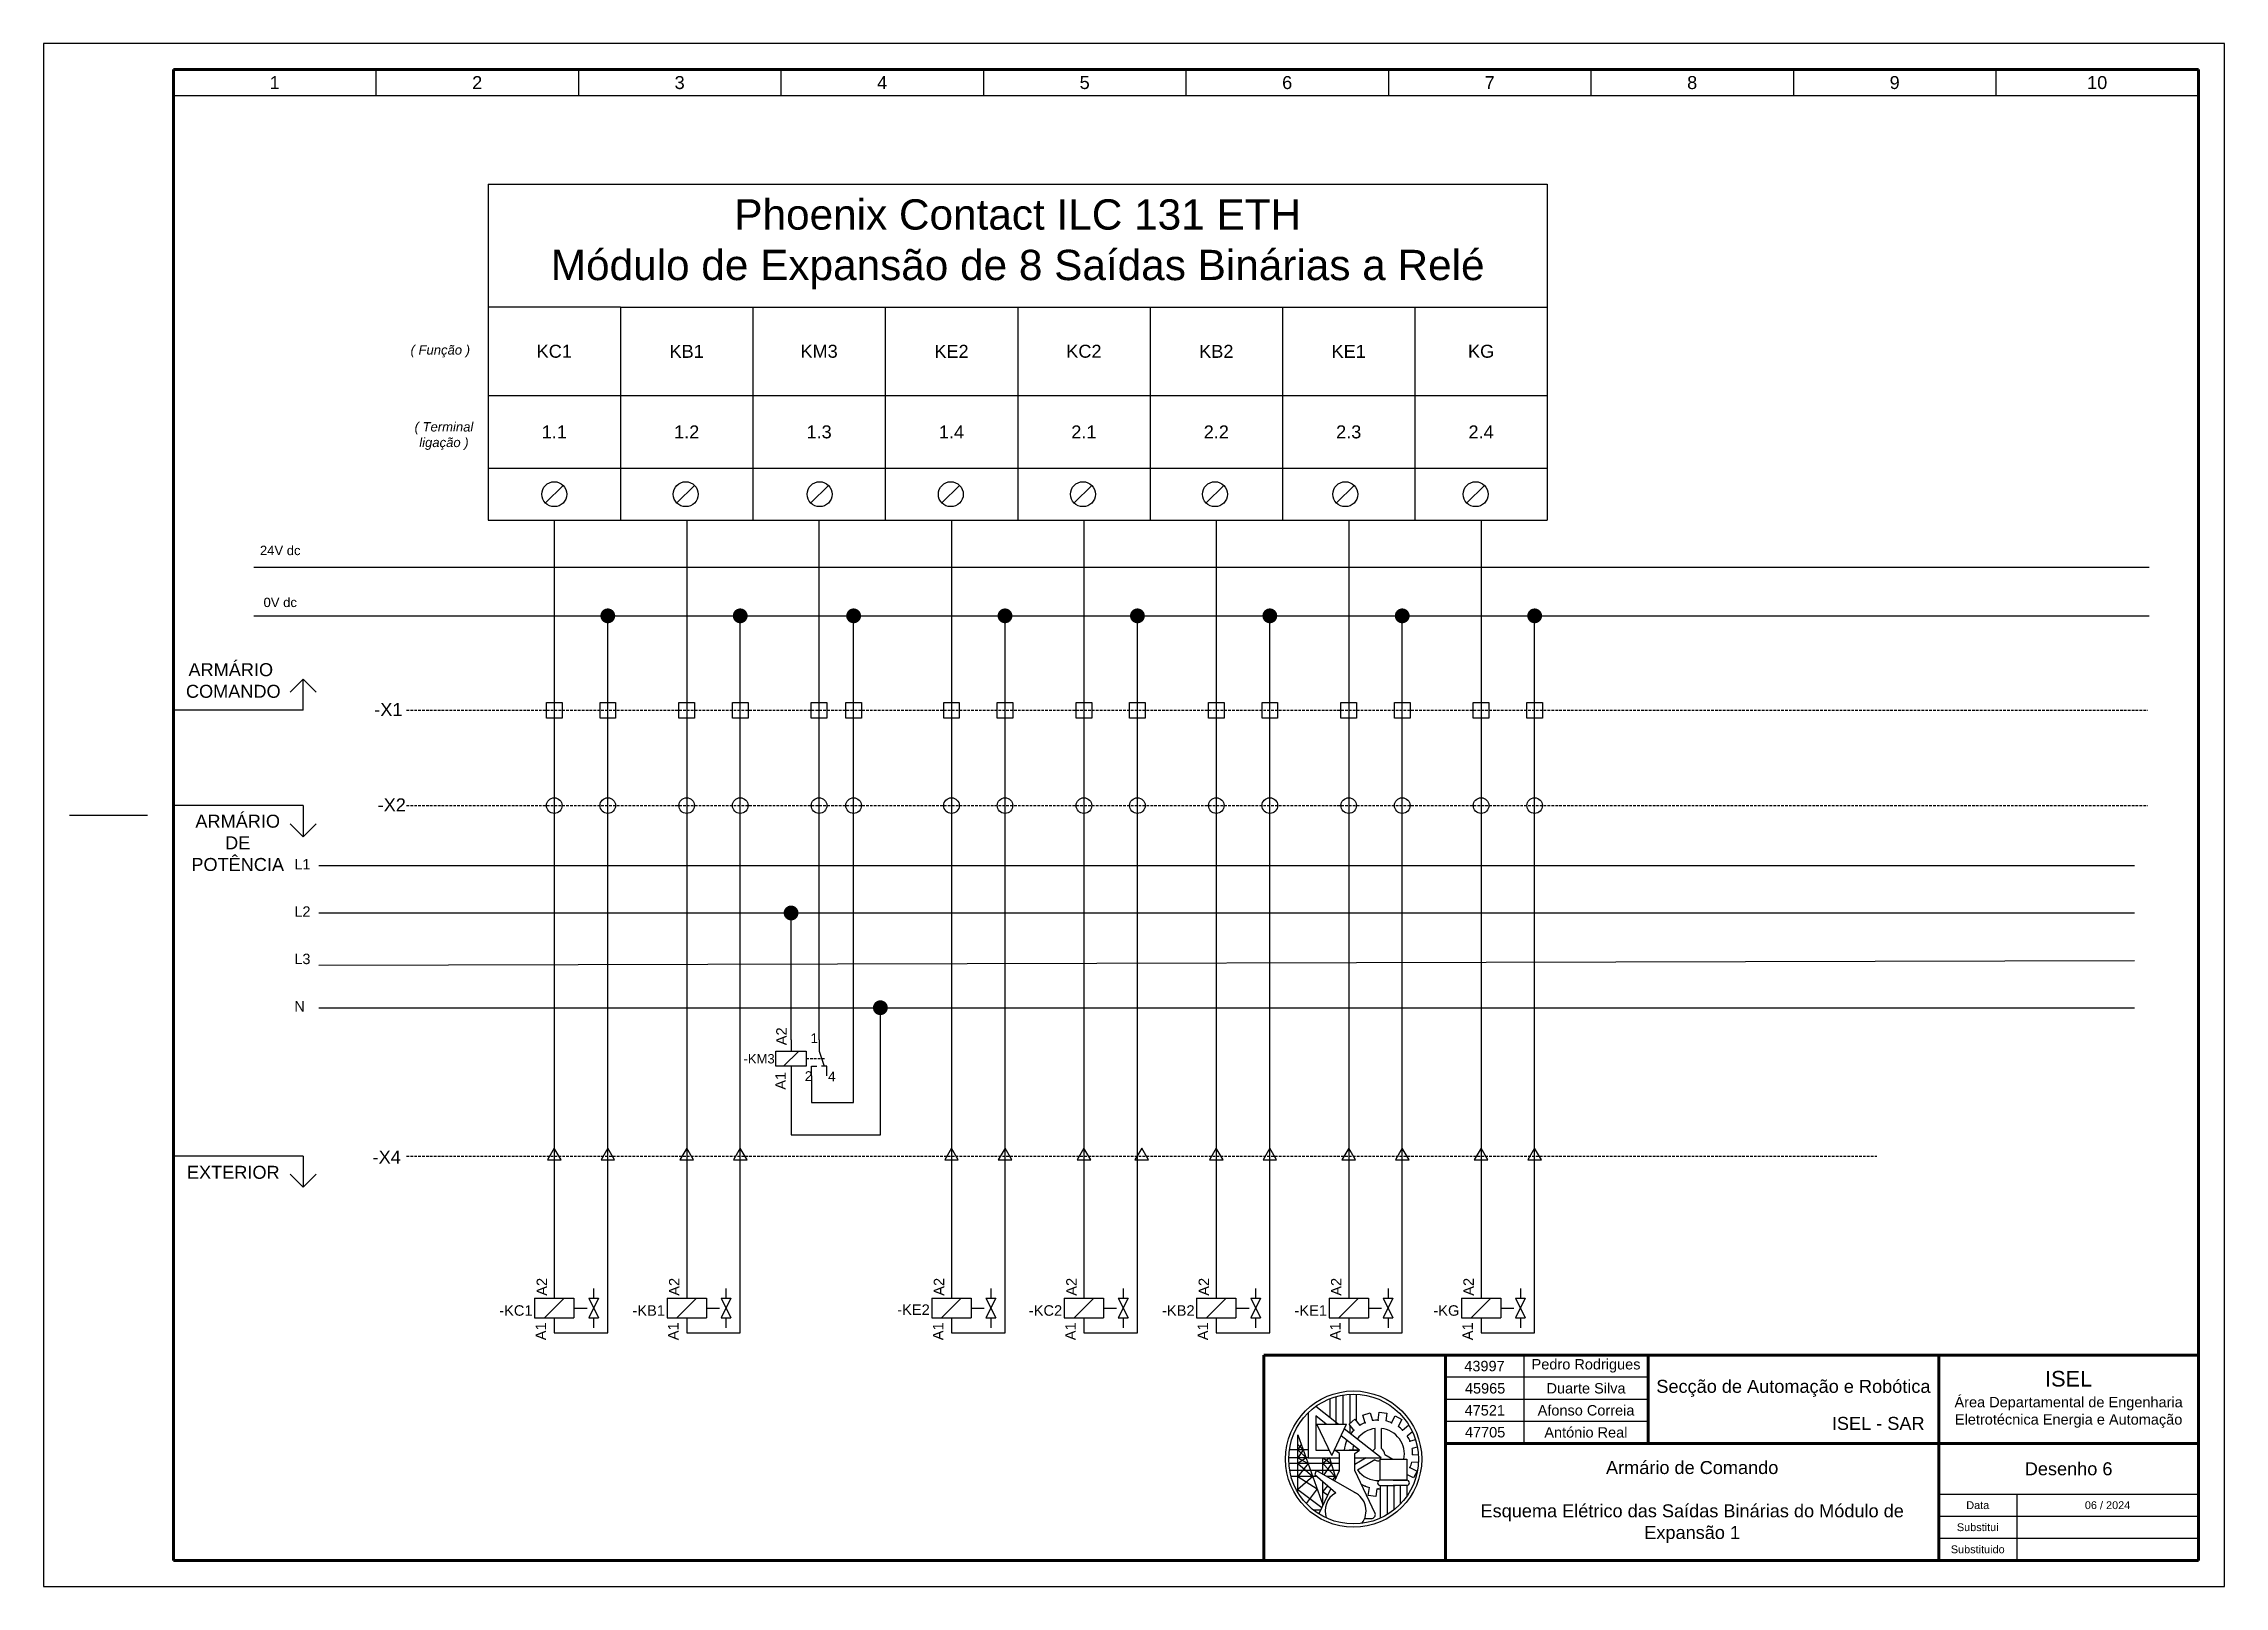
# Paper-space layout 'Desenho 6' of a CAD drawing. Header units: millimetres. Extents: x 0 to 420, y 0 to 297.
# The model-space entities are those that its viewports show. They can reach past a viewport. Long polylines and large blocks are cut down to what shows.
import ezdxf
from ezdxf.enums import TextEntityAlignment as Align

# ---------------------------------------------------------------- set-up
doc = ezdxf.new("R2010")
doc.units = ezdxf.units.MM
for name, pattern in [('DASHED', [0.75, 0.5, -0.25]), ('GESTRICHELT', [3, 2, -1]), ('JIS_02_2.0', [3, 2, -1])]:
    doc.linetypes.add(name, pattern=pattern)
for name, color, linetype in [('1', 5, 'Continuous'), ('Bornes', 7, 'DASHED'), ('LEGENDA', 7, 'Continuous')]:
    doc.layers.add(name, color=color, linetype=linetype)
doc.styles.get("Standard").update_dxf_attribs({"font": 'arial.ttf'})

# ---------------------------------------------------------------- blocks, each defined once
blk = doc.blocks.new('E_Y001')
at = {"layer": '1', "color": 7}
for p, q in [((0, 0), (0, -2.25)), ((-3, -2.25), (-3, -5.25)), ((-3, -2.25), (3, -2.25)), ((1.5, -2.25), (-1.5, -5.25)), ((3, -2.25), (3, -5.25)), ((5.25, -2.25), (6.75, -5.25)), ((6.75, -2.25), (5.25, -5.25)), ((5.25, -2.25), (6.75, -2.25)), ((6, -0.75), (6, -2.25)), ((-3, -5.25), (3, -5.25)), ((0, -5.25), (0, -7.5)), ((5.25, -5.25), (6.75, -5.25)), ((6, -5.25), (6, -6.75))]:
    blk.add_line(p, q, dxfattribs=at)
at = {"layer": '1', "color": 7, "linetype": 'GESTRICHELT'}
blk.add_line((3, -3.75), (6, -3.75), dxfattribs=at)

msp = doc.modelspace()

# ---------------------------------------------------------------- hatches: boundary and pattern name
at = {"transparency": 33554687}
h = msp.add_hatch(color=256, dxfattribs=at)
edge = h.paths.add_edge_path()
edge.add_arc((2568.66, 186.84), 1.43, 0, 360)
h = msp.add_hatch(color=256, dxfattribs=at)
edge = h.paths.add_edge_path()
edge.add_arc((2594.16, 186.84), 1.43, 0, 360)
h = msp.add_hatch(color=256, dxfattribs=at)
edge = h.paths.add_edge_path()
edge.add_arc((2616, 186.84), 1.43, 0, 360)
h = msp.add_hatch(color=256, dxfattribs=at)
edge = h.paths.add_edge_path()
edge.add_arc((2645.16, 186.84), 1.43, 0, 360)
h = msp.add_hatch(color=256, dxfattribs=at)
edge = h.paths.add_edge_path()
edge.add_arc((2670.66, 186.84), 1.43, 0, 360)
h = msp.add_hatch(color=256, dxfattribs=at)
edge = h.paths.add_edge_path()
edge.add_arc((2696.16, 186.84), 1.43, 0, 360)
h = msp.add_hatch(color=256, dxfattribs=at)
edge = h.paths.add_edge_path()
edge.add_arc((2721.66, 186.84), 1.43, 0, 360)
h = msp.add_hatch(color=256, dxfattribs=at)
edge = h.paths.add_edge_path()
edge.add_arc((2747.16, 186.84), 1.43, 0, 360)
h = msp.add_hatch(color=256, dxfattribs=at)
edge = h.paths.add_edge_path()
edge.add_arc((2603.96, 129.64), 1.43, 0, 360)
h = msp.add_hatch(color=256, dxfattribs=at)
edge = h.paths.add_edge_path()
edge.add_arc((2621.15, 111.4), 1.43, 0, 360)

# ---------------------------------------------------------------- linework, layer by layer
for p, q in [((2485, 292), (2485, 287)), ((2485, 292), (2485, 287)), ((2524, 292), (2524, 287)), ((2563, 292), (2563, 287)), ((2602, 292), (2602, 287)), ((2641, 292), (2641, 287)), ((2680, 292), (2680, 287)), ((2719, 292), (2719, 287)), ((2758, 292), (2758, 287)), ((2797, 292), (2797, 287)), ((2836, 292), (2836, 287)), ((2485, 287), (2875, 287)), ((2545.6, 269.96), (2749.6, 269.96)), ((2545.6, 269.96), (2545.6, 205.26)), ((2749.6, 269.96), (2749.6, 229.26)), ((2571.1, 246.26), (2571.1, 229.26)), ((2596.6, 246.26), (2596.6, 229.26)), ((2622.1, 246.26), (2622.1, 229.26)), ((2647.6, 246.26), (2647.6, 229.26)), ((2673.1, 246.26), (2673.1, 229.26)), ((2698.6, 246.26), (2698.6, 229.26)), ((2724.1, 246.26), (2724.1, 229.26)), ((2545.6, 229.26), (2749.6, 229.26)), ((2571.1, 229.26), (2571.1, 215.26)), ((2596.6, 229.26), (2596.6, 215.26)), ((2622.1, 229.26), (2622.1, 215.26)), ((2647.6, 229.26), (2647.6, 215.26)), ((2673.1, 229.26), (2673.1, 215.26)), ((2698.6, 229.26), (2698.6, 215.26)), ((2724.1, 229.26), (2724.1, 215.26)), ((2749.6, 229.26), (2749.6, 215.26)), ((2545.6, 215.26), (2749.6, 215.26)), ((2556.65, 208.57), (2560.05, 211.96)), ((2581.98, 208.57), (2585.37, 211.96)), ((2607.75, 208.57), (2611.14, 211.96)), ((2633.02, 208.57), (2636.41, 211.96)), ((2658.46, 208.57), (2661.85, 211.96)), ((2683.9, 208.57), (2687.29, 211.96)), ((2709, 208.57), (2712.39, 211.96)), ((2734.1, 208.57), (2737.49, 211.96)), ((2500.51, 196.19), (2865.51, 196.19)), ((2500.51, 186.84), (2865.51, 186.84)), ((2510, 174.67), (2507.5, 172.17)), ((2510, 168.67), (2510, 174.67)), ((2510, 174.67), (2512.5, 172.17)), ((2510, 168.67), (2485, 168.67)), ((2465, 148.5), (2480, 148.5)), ((2510, 150.32), (2485, 150.32)), ((2510, 150.32), (2510, 144.32)), ((2510, 144.32), (2507.5, 146.82)), ((2510, 144.32), (2512.5, 146.82)), ((2513, 138.76), (2862.71, 138.76)), ((2513, 129.64), (2862.71, 129.64)), ((2513, 119.6), (2862.71, 120.48)), ((2513, 111.4), (2862.71, 111.4)), ((2510, 82.84), (2485, 82.84)), ((2510, 82.84), (2510, 76.84)), ((2510, 76.84), (2507.5, 79.34)), ((2510, 76.84), (2512.5, 79.34))]:
    msp.add_line(p, q, dxfattribs=at)
at = {"lineweight": -3, "transparency": 33554687}
for p, q in [((2571.1, 246.26), (2545.6, 246.26)), ((2571.1, 246.26), (2596.6, 246.26)), ((2596.6, 246.26), (2622.1, 246.26)), ((2622.1, 246.26), (2647.6, 246.26)), ((2647.6, 246.26), (2673.1, 246.26)), ((2673.1, 246.26), (2698.6, 246.26)), ((2698.6, 246.26), (2724.1, 246.26)), ((2724.1, 246.26), (2749.6, 246.26)), ((2571.1, 215.26), (2571.1, 205.26)), ((2596.6, 215.26), (2596.6, 205.26)), ((2622.1, 215.26), (2622.1, 205.26)), ((2647.6, 215.26), (2647.6, 205.26)), ((2673.1, 215.26), (2673.1, 205.26)), ((2698.6, 215.26), (2698.6, 205.26)), ((2724.1, 215.26), (2724.1, 205.26)), ((2749.6, 215.26), (2749.6, 205.26)), ((2545.6, 205.26), (2571.1, 205.26)), ((2558.35, 205.26), (2558.35, 58.3)), ((2571.1, 205.26), (2596.6, 205.26)), ((2583.85, 205.26), (2583.85, 58.3)), ((2596.6, 205.26), (2622.1, 205.26)), ((2609.35, 105.24), (2609.35, 205.26)), ((2622.1, 205.26), (2647.6, 205.26)), ((2634.85, 205.26), (2634.85, 58.3)), ((2647.6, 205.26), (2673.1, 205.26)), ((2660.35, 205.26), (2660.35, 58.3)), ((2673.1, 205.26), (2698.6, 205.26)), ((2685.85, 205.26), (2685.85, 58.3)), ((2698.6, 205.26), (2724.1, 205.26)), ((2711.35, 205.26), (2711.35, 58.3)), ((2724.1, 205.26), (2749.6, 205.26)), ((2736.85, 205.26), (2736.85, 58.3)), ((2568.66, 48.84), (2568.66, 186.84)), ((2594.16, 48.84), (2594.16, 186.84)), ((2616, 93.16), (2616, 186.84)), ((2645.16, 48.84), (2645.16, 186.84)), ((2670.66, 48.84), (2670.66, 186.84)), ((2696.16, 48.84), (2696.16, 186.84)), ((2721.66, 48.84), (2721.66, 186.84)), ((2747.16, 48.84), (2747.16, 186.84)), ((2603.96, 105.24), (2603.96, 129.64)), ((2621.15, 86.93), (2621.15, 111.4)), ((2603.96, 97.96), (2603.96, 93.36)), ((2607.9, 98.27), (2607.9, 93.16)), ((2603.96, 93.36), (2603.96, 86.93)), ((2607.9, 93.16), (2616, 93.16)), ((2603.96, 86.93), (2621.15, 86.93)), ((2558.35, 48.84), (2568.66, 48.84)), ((2583.85, 48.84), (2594.16, 48.84)), ((2634.85, 48.84), (2645.16, 48.84)), ((2660.35, 48.84), (2670.66, 48.84)), ((2685.85, 48.84), (2696.16, 48.84)), ((2711.35, 48.84), (2721.66, 48.84)), ((2736.85, 48.84), (2747.16, 48.84))]:
    msp.add_line(p, q, dxfattribs=at)
at = {"linetype": 'DASHED', "lineweight": -3, "transparency": 33554687}
for p, q in [((2529.91, 168.67), (2865.19, 168.67)), ((2529.91, 150.32), (2865.19, 150.32)), ((2606.87, 101.6), (2610.6, 101.6)), ((2529.91, 82.84), (2813.08, 82.84))]:
    msp.add_line(p, q, dxfattribs=at)
at = {"lineweight": 120, "transparency": 33554687}
msp.add_line((2695, 44.5), (2695, 5), dxfattribs=at)
at = {"lineweight": 25, "transparency": 33554687}
for p, q in [((2709.32, 31.25), (2705, 34.64)), ((2707.78, 32.46), (2707.78, 36.14)), ((2708.95, 31.25), (2708.95, 36.53)), ((2710.3, 31.25), (2710.3, 36.82)), ((2711.64, 31.44), (2711.64, 36.97)), ((2712.86, 31.8), (2712.86, 36.97)), ((2703.57, 33.44), (2703.57, 24.75)), ((2706.99, 31.25), (2705.01, 32.8)), ((2705.01, 32.8), (2705.01, 26.19)), ((2705.2, 31.25), (2710.95, 31.25)), ((2708.07, 25.2), (2705.2, 31.25)), ((2708.07, 25.2), (2710.95, 31.25)), ((2717.59, 24.75), (2710.5, 30.32)), ((2711.41, 31.25), (2712.55, 32.18)), ((2712.37, 30.07), (2711.41, 31.25)), ((2711.64, 29.42), (2711.64, 30.96)), ((2712.55, 32.18), (2713.51, 31)), ((2714.08, 32.96), (2715.49, 33.38)), ((2714.52, 31.51), (2714.08, 32.96)), ((2715.49, 33.38), (2715.93, 31.93)), ((2716.45, 26.51), (2716.45, 30.39)), ((2717.05, 32.01), (2717.21, 33.52)), ((2717.21, 33.52), (2718.67, 33.36)), ((2717.65, 26.51), (2717.65, 30.39)), ((2718.67, 33.36), (2718.51, 31.85)), ((2719.58, 31.51), (2720.3, 32.84)), ((2720.3, 32.84), (2721.59, 32.14)), ((2721.59, 32.14), (2720.87, 30.8)), ((2721.72, 30.07), (2722.88, 31.05)), ((2723.62, 29.75), (2722.64, 28.93)), ((2722.88, 31.05), (2723.01, 30.9)), ((2703.57, 26.26), (2699.93, 26.26)), ((2701.57, 29.15), (2706.36, 15.7)), ((2701.57, 18.1), (2701.57, 29.15)), ((2702.21, 27.34), (2701.57, 26.26)), ((2701.57, 27.31), (2702.6, 26.26)), ((2702.6, 26.26), (2701.57, 24.75)), ((2701.57, 26.26), (2703.14, 24.75)), ((2705.01, 26.19), (2707.6, 26.19)), ((2708.54, 26.19), (2708.95, 26.19)), ((2709.6, 25.59), (2708.68, 26.19)), ((2708.95, 26.19), (2713.43, 26.19)), ((2708.95, 26.19), (2711.03, 26.19)), ((2709.6, 22.28), (2709.6, 25.59)), ((2713.43, 26.19), (2709.87, 28.98)), ((2713.43, 26.19), (2711.43, 26.19)), ((2712.5, 25.59), (2713.43, 26.19)), ((2712.5, 22.28), (2712.5, 25.59)), ((2718.31, 25.36), (2719.84, 24.48)), ((2723.15, 27.93), (2724.2, 28.25)), ((2724.56, 26.82), (2723.56, 26.52)), ((2723.66, 25.4), (2724.75, 25.3)), ((2703.57, 24.75), (2699.81, 24.75)), ((2709.6, 23.63), (2699.83, 23.63)), ((2709.6, 22.31), (2700, 22.31)), ((2705.25, 21.15), (2700.26, 21.15)), ((2701.57, 24.75), (2703.53, 23.63)), ((2703.14, 24.75), (2701.57, 23.63)), ((2703.53, 23.63), (2701.57, 21.15)), ((2701.57, 23.63), (2704.42, 21.15)), ((2701.57, 21.15), (2705.25, 18.8)), ((2704.42, 21.15), (2701.57, 18.62)), ((2703.57, 24.75), (2709.6, 24.75)), ((2705.11, 22.31), (2704.8, 21.54)), ((2704.8, 21.54), (2708.85, 17.99)), ((2712.95, 17.81), (2705.11, 22.31)), ((2706.36, 21.59), (2706.36, 24.75)), ((2706.36, 24.75), (2708.01, 23.63)), ((2707.67, 24.75), (2706.36, 23.63)), ((2706.36, 23.63), (2708.75, 21.15)), ((2708.01, 23.63), (2706.57, 21.47)), ((2708.75, 21.15), (2707.13, 21.15)), ((2707.67, 24.75), (2708.87, 20.75)), ((2708.75, 21.15), (2708.22, 20.52)), ((2708.64, 20.28), (2709.6, 22.28)), ((2712.5, 24.75), (2717.59, 24.75)), ((2714.73, 24.75), (2712.5, 23.46)), ((2716.45, 14.04), (2712.5, 22.28)), ((2716.38, 24.33), (2713.02, 22.39)), ((2717.44, 20.44), (2717.44, 24.48)), ((2717.44, 24.48), (2722.52, 24.48)), ((2722.52, 24.48), (2722.52, 20.44)), ((2723.85, 20.88), (2722.52, 21.55)), ((2723.15, 22.87), (2724.51, 22.19)), ((2724.76, 23.82), (2723.49, 23.94)), ((2724.51, 22.19), (2723.85, 20.88)), ((2701.57, 18.62), (2706.19, 15.16)), ((2705.25, 18.8), (2703.16, 15.98)), ((2705.65, 14.04), (2707.93, 18.79)), ((2706.36, 15.51), (2706.36, 20.18)), ((2707.27, 19.38), (2706.36, 18.29)), ((2706.36, 18.29), (2707.34, 17.56)), ((2715.1, 17.51), (2715.33, 19.01)), ((2716.55, 17.29), (2715.1, 17.51)), ((2716.78, 18.8), (2716.55, 17.29)), ((2722.52, 20.44), (2717.44, 20.44)), ((2720.3, 20.44), (2717.44, 20.44)), ((2717.44, 19.41), (2717.44, 13.12)), ((2717.44, 19.41), (2720.3, 19.41)), ((2718.74, 19.41), (2718.74, 13.81)), ((2719.91, 20.44), (2722.52, 20.44)), ((2722.52, 19.41), (2719.91, 19.41)), ((2720.07, 19.41), (2720.07, 14.73)), ((2721.26, 19.41), (2721.26, 15.81)), ((2722.52, 19.41), (2722.52, 17.33)), ((2705.96, 14.67), (2704.59, 14.67)), ((2714.42, 13.05), (2715.72, 13.05))]:
    msp.add_line(p, q, dxfattribs=at)
at = {"lineweight": 30, "transparency": 33554687}
msp.add_line((2840, 17.75), (2840, 5), dxfattribs=at)
at = {"transparency": 33554687}
for points in [[(2460, 0), (2880, 0), (2880, 297), (2460, 297)], [(2559.85, 167.17), (2556.85, 167.17), (2556.85, 170.17), (2559.85, 170.17)], [(2570.16, 167.17), (2567.16, 167.17), (2567.16, 170.17), (2570.16, 170.17)], [(2585.35, 167.17), (2582.35, 167.17), (2582.35, 170.17), (2585.35, 170.17)], [(2595.66, 167.17), (2592.66, 167.17), (2592.66, 170.17), (2595.66, 170.17)], [(2610.85, 167.17), (2607.85, 167.17), (2607.85, 170.17), (2610.85, 170.17)], [(2617.5, 167.17), (2614.5, 167.17), (2614.5, 170.17), (2617.5, 170.17)], [(2636.35, 167.17), (2633.35, 167.17), (2633.35, 170.17), (2636.35, 170.17)], [(2646.66, 167.17), (2643.66, 167.17), (2643.66, 170.17), (2646.66, 170.17)], [(2661.85, 167.17), (2658.85, 167.17), (2658.85, 170.17), (2661.85, 170.17)], [(2672.16, 167.17), (2669.16, 167.17), (2669.16, 170.17), (2672.16, 170.17)], [(2687.35, 167.17), (2684.35, 167.17), (2684.35, 170.17), (2687.35, 170.17)], [(2697.66, 167.17), (2694.66, 167.17), (2694.66, 170.17), (2697.66, 170.17)], [(2712.85, 167.17), (2709.85, 167.17), (2709.85, 170.17), (2712.85, 170.17)], [(2723.16, 167.17), (2720.16, 167.17), (2720.16, 170.17), (2723.16, 170.17)], [(2738.35, 167.17), (2735.35, 167.17), (2735.35, 170.17), (2738.35, 170.17)], [(2748.66, 167.17), (2745.66, 167.17), (2745.66, 170.17), (2748.66, 170.17)]]:
    msp.add_lwpolyline(points, close=True, dxfattribs=at)
at = {"lineweight": -3, "transparency": 33554687}
for points in [[(2609.35, 105.24), (2609.35, 103.06), (2610.31, 100.15)], [(2607.9, 98.27), (2607.9, 100.15), (2608.9, 100.15)], [(2610.81, 98.27), (2610.81, 100.15), (2609.81, 100.15)]]:
    msp.add_lwpolyline(points, dxfattribs=at)
at = {"transparency": 33554687}
for centre, radius in [((2558.35, 210.26), 2.4), ((2583.67, 210.26), 2.4), ((2609.45, 210.26), 2.4), ((2634.72, 210.26), 2.4), ((2660.16, 210.26), 2.4), ((2685.59, 210.26), 2.4), ((2710.69, 210.26), 2.4), ((2735.79, 210.26), 2.4), ((2558.35, 150.32), 1.5), ((2568.66, 150.32), 1.5), ((2583.85, 150.32), 1.5), ((2594.16, 150.32), 1.5), ((2609.35, 150.32), 1.5), ((2616, 150.32), 1.5), ((2634.85, 150.32), 1.5), ((2645.16, 150.32), 1.5), ((2660.35, 150.32), 1.5), ((2670.66, 150.32), 1.5), ((2685.85, 150.32), 1.5), ((2696.16, 150.32), 1.5), ((2711.35, 150.32), 1.5), ((2721.66, 150.32), 1.5), ((2736.85, 150.32), 1.5), ((2747.16, 150.32), 1.5)]:
    msp.add_circle(centre, radius, dxfattribs=at)
at = {"lineweight": 25, "transparency": 33554687}
for radius in [13.12, 12.49]:
    msp.add_circle((2712.29, 24.5), radius, dxfattribs=at)
for centre, radius, start, end in [((2717.05, 25.4), 6.61, 135, 143.3785), ((2717.05, 25.4), 5.03, 96.8237, 143.858), ((2717.05, 25.4), 6.61, 112.5, 122.2448), ((2717.05, 25.4), 6.61, 90, 99.7454), ((2717.05, 25.4), 5.03, 349.4456, 83.1763), ((2717.05, 25.4), 6.61, 67.5, 77.2458), ((2717.05, 25.4), 6.61, 45, 54.7457), ((2717.05, 25.4), 6.61, 155.9991, 173.1361), ((2717.05, 25.4), 5.03, 160.5913, 170.9616), ((2717.05, 25.4), 1.26, 118.2526, 149.8624), ((2717.05, 25.4), 1.26, 358.2526, 61.7474), ((2717.05, 25.4), 6.61, 22.5, 32.2416), ((2717.05, 25.4), 6.61, 0, 9.7446), ((2717.05, 25.4), 5.03, 216.8237, 271.5984), ((2717.05, 25.4), 1.26, 238.2526, 288.2165), ((2717.05, 25.4), 6.61, 337.5, 347.2434), ((2710.75, 14.53), 3.95, 118.829, 200.1376), ((2710.75, 14.53), 3.95, 322.3555, 64.0548), ((2717.05, 25.4), 6.61, 240.0878, 254.9243), ((2717.05, 25.4), 6.61, 267.6784, 273.4222), ((2717.44, 19.93), 0.515, 90, 270), ((2722.52, 19.93), 0.515, 270, 90), ((2706.38, 13.82), 0.765, 163.3429, 170.9608), ((2715.72, 13.82), 0.765, 270, 16.6571)]:
    msp.add_arc(centre, radius, start, end, dxfattribs=at)
for p in [(2712.37, 30.07), (2714.52, 31.51), (2717.05, 32.01), (2719.58, 31.51), (2721.72, 30.07), (2710.94, 27.93), (2723.15, 27.93), (2723.66, 25.4), (2723.15, 22.87), (2714.52, 19.29), (2717.05, 18.79)]:
    msp.add_point(p, dxfattribs=at)
at = {"layer": '1', "color": 7, "transparency": 33554687}
for p, q in [((2603.96, 105.24), (2603.96, 103.06)), ((2605.42, 103.06), (2602.51, 100.15)), ((2603.96, 100.15), (2603.96, 97.96))]:
    msp.add_line(p, q, dxfattribs=at)
msp.add_lwpolyline([(2601.05, 103.06), (2606.87, 103.06), (2606.87, 100.15), (2601.05, 100.15)], close=True, dxfattribs=at)
at = {"layer": 'Bornes', "linetype": 'Continuous', "transparency": 33554687}
for points in [[(2558.35, 84.35), (2557.04, 82.09), (2559.66, 82.09)], [(2568.66, 84.35), (2567.36, 82.09), (2569.97, 82.09)], [(2583.85, 84.35), (2582.54, 82.09), (2585.16, 82.09)], [(2594.16, 84.35), (2592.86, 82.09), (2595.47, 82.09)], [(2634.85, 84.35), (2633.54, 82.09), (2636.16, 82.09)], [(2645.16, 84.35), (2643.86, 82.09), (2646.47, 82.09)], [(2660.35, 84.35), (2659.04, 82.09), (2661.66, 82.09)], [(2671.49, 84.35), (2670.19, 82.09), (2672.8, 82.09)], [(2685.85, 84.35), (2684.54, 82.09), (2687.16, 82.09)], [(2696.16, 84.35), (2694.86, 82.09), (2697.47, 82.09)], [(2711.35, 84.35), (2710.04, 82.09), (2712.66, 82.09)], [(2721.66, 84.35), (2720.36, 82.09), (2722.97, 82.09)], [(2736.85, 84.35), (2735.54, 82.09), (2738.16, 82.09)], [(2747.16, 84.35), (2745.86, 82.09), (2748.47, 82.09)]]:
    msp.add_lwpolyline(points, close=True, dxfattribs=at)
at = {"layer": 'LEGENDA', "lineweight": 120, "transparency": 33554687}
for p, q in [((2875, 292), (2485, 292)), ((2485, 5), (2485, 292)), ((2875, 5), (2875, 292)), ((2875, 44.5), (2695, 44.5)), ((2875, 5), (2485, 5))]:
    msp.add_line(p, q, dxfattribs=at)
at = {"layer": 'LEGENDA', "lineweight": 60, "transparency": 33554687}
for p, q in [((2730, 44.5), (2730, 5)), ((2769, 44.5), (2769, 27.5)), ((2825, 44.5), (2825, 27.5)), ((2730, 27.5), (2875, 27.5)), ((2825, 27.5), (2825, 5))]:
    msp.add_line(p, q, dxfattribs=at)
at = {"layer": 'LEGENDA', "lineweight": 30, "transparency": 33554687}
for p, q in [((2745.06, 44.5), (2745.06, 27.5)), ((2769.06, 40.25), (2730.06, 40.25)), ((2769.06, 36), (2730.06, 36)), ((2769.06, 31.75), (2730.06, 31.75)), ((2825, 17.75), (2875, 17.75)), ((2825, 13.5), (2875, 13.5)), ((2825, 9.25), (2875, 9.25))]:
    msp.add_line(p, q, dxfattribs=at)

# ---------------------------------------------------------------- block references
at = {"layer": '1', "transparency": 33554687, "xscale": 1.261838575250266, "yscale": 1.261838575250266, "zscale": 1.261838575250266}
for p in [(2558.35, 58.3), (2583.85, 58.3), (2634.85, 58.3), (2660.35, 58.3), (2685.85, 58.3), (2711.35, 58.3), (2736.85, 58.3)]:
    msp.add_blockref('E_Y001', p, dxfattribs=at)

# ---------------------------------------------------------------- texts
at = {"transparency": 33554687}
for s, width, heights, insert, char_height, attachment_point in [('1', 39, [3.74], (2504.5, 289.49), 2.5, 5), ('2', 39, [3.74], (2543.5, 289.49), 2.5, 5), ('3', 39, [3.74], (2582.5, 289.49), 2.5, 5), ('4', 39, [3.74], (2621.5, 289.49), 2.5, 5), ('5', 39, [3.74], (2660.5, 289.49), 2.5, 5), ('6', 39, [3.74], (2699.5, 289.49), 2.5, 5), ('7', 39, [3.74], (2738.5, 289.49), 2.5, 5), ('8', 39, [3.74], (2777.5, 289.49), 2.5, 5), ('9', 39, [3.74], (2816.5, 289.49), 2.5, 5), ('10', 39, [3.74], (2855.5, 289.49), 2.5, 5), ('\\pxqc;{\\fArial|b0|i1|c0|p34; ( Função )}', 17, [0], (2536.05, 237.76), 1.8, 5), ('KC1', 25.5, [0], (2558.35, 237.76), 2.5, 5), ('KB1', 12.75, [0], (2583.85, 237.76), 2.5, 5), ('KM3', 25.5, [0], (2609.35, 237.76), 2.5, 5), ('KE2', 25.5, [0], (2634.85, 237.76), 2.5, 5), ('KC2', 25.5, [0], (2660.35, 237.76), 2.5, 5), ('KB2', 25.5, [0], (2685.85, 237.76), 2.5, 5), ('KE1', 25.5, [0], (2711.35, 237.76), 2.5, 5), ('KG', 25.5, [0], (2736.85, 237.76), 2.5, 5), ('\\pxqc;{\\fArial|b0|i1|c0|p34;( Terminal\\Pligação )}', 17, [0], (2537.1, 221.46), 1.8, 5), ('1.1', 25.5, [0], (2558.35, 222.24), 2.5, 5), ('1.2', 25.5, [0], (2583.85, 222.24), 2.5, 5), ('1.3', 25.5, [0], (2609.35, 222.24), 2.5, 5), ('1.4', 25.5, [0], (2634.85, 222.24), 2.5, 5), ('2.1', 25.5, [0], (2660.35, 222.24), 2.5, 5), ('2.2', 25.5, [0], (2685.85, 222.24), 2.5, 5), ('2.3', 25.5, [0], (2711.35, 222.24), 2.5, 5), ('2.4', 25.5, [2.55], (2736.85, 222.24), 2.5, 5), ('\\pxqc;24V dc', 17, [0], (2505.57, 199.42), 1.8, 5), ('\\pxqc;0V dc', 17, [0], (2505.57, 189.42), 1.8, 5), ('\\pxqc;ARMÁRIO  COMANDO', 23.182, [0], (2496.53, 177.73), 2.5, 2), ('ARMÁRIO DE POTÊNCIA', 17, [0], (2497.38, 148.56), 2.5, 2), ('EXTERIOR', 17, [0], (2496.53, 80.96), 2.5, 2), ('43997', 15, [0], (2737.5, 42.4), 2, 5), ('Pedro Rodrigues', 24, [0], (2757.06, 42.46), 2, 5), ('45965', 15, [0], (2737.62, 38.11), 2, 5), ('Duarte Silva', 24, [0], (2757.06, 38.12), 2, 5), ('47521', 15, [0], (2737.56, 33.88), 2, 5), ('Afonso Correia', 24, [0], (2757.06, 33.88), 2, 5), ('47705', 15, [0], (2737.62, 29.66), 2, 5), ('António Real', 24, [0], (2757.03, 29.63), 2, 5), ('Armário de Comando\\P\\PEsquema Elétrico das Saídas Binárias do Módulo de Expansão 1', 95, [0], (2777.5, 16.25), 2.5, 5), ('\\pxqc;Data', 15, [0], (2832.5, 15.62), 1.5, 5), ('\\pxqc;06 / 2024', 35, [0], (2857.5, 15.62), 1.5, 5), ('\\pxqc;Substitui', 15, [0], (2832.5, 11.38), 1.5, 5), ('\\pxqc;Substituido', 15, [0], (2832.5, 7.12), 1.5, 5)]:
    msp.add_mtext_dynamic_manual_height_columns(s, width=width, gutter_width=12.5, heights=heights, dxfattribs=dict(at, insert=insert, char_height=char_height, attachment_point=attachment_point))
at = {"lineweight": -3, "transparency": 33554687}
for s, width, insert, char_height, attachment_point in [('\\pxqc;Phoenix Contact ILC 131 ETH\\P\\pq*;Módulo de Expansão de 8 Saídas Binárias a Relé', 204, (2647.6, 258.37), 5.8333, 5), ('-X1', 3.4268, (2523.68, 170.05), 2.5, 1), ('-X2', 3.4268, (2524.33, 151.7), 2.5, 1), ('1', 2.813, (2607.69, 106.46), 1.88, 1), ('-KM3', 7.2005, (2594.79, 102.47), 1.8, 1), ('\\pxql;2', 2.813, (2606.6, 99.17), 1.875, 1), ('4', 2.813, (2611.08, 99.11), 1.88, 1), ('-X4', 3.4268, (2523.36, 83.89), 2.5, 1), ('Desenho 6', 50, (2850, 22.62), 2.5, 5)]:
    msp.add_mtext_dynamic_manual_height_columns(s, width=width, gutter_width=12.5, heights=[0], dxfattribs=dict(at, insert=insert, char_height=char_height, attachment_point=attachment_point))
at = {"linetype": 'JIS_02_2.0', "transparency": 33554687, "char_height": 2, "attachment_point": 1}
for s, insert in [('L1', (2508.29, 140.03)), ('L2', (2508.29, 130.91)), ('L3', (2508.29, 121.79)), ('N', (2508.29, 112.67))]:
    msp.add_mtext_dynamic_manual_height_columns(s, width=1.8376, gutter_width=12.5, heights=[0], dxfattribs=dict(at, insert=insert))
at = {"layer": '1', "color": 7, "lineweight": 9, "transparency": 33554687}
for s, p in [('A2', (2603.11, 107.62)), ('A1', (2602.94, 99.06)), ('A2', (2556.96, 59.39)), ('A2', (2582.46, 59.39)), ('A2', (2633.46, 59.39)), ('A2', (2658.96, 59.39)), ('A2', (2684.46, 59.39)), ('A2', (2709.96, 59.39)), ('A2', (2735.46, 59.39)), ('A1', (2556.78, 50.83)), ('A1', (2582.28, 50.83)), ('A1', (2633.28, 50.83)), ('A1', (2658.78, 50.83)), ('A1', (2684.28, 50.83)), ('A1', (2709.78, 50.83)), ('A1', (2735.28, 50.83))]:
    msp.add_text(s, height=2.019, rotation=90, dxfattribs=at).set_placement(p, align=Align.RIGHT)
at = {"layer": '1', "color": 7, "transparency": 33554687}
for s, p in [('-KC1', (2554.17, 52.1)), ('-KB1', (2579.67, 52.1)), ('-KE2', (2630.67, 52.26)), ('-KC2', (2656.17, 52.1)), ('-KB2', (2681.67, 52.1)), ('-KE1', (2707.17, 52.1)), ('-KG', (2732.67, 52.1))]:
    msp.add_text(s, height=2.019, dxfattribs=at).set_placement(p, align=Align.RIGHT)
at = {"layer": 'Bornes', "transparency": 33554687, "char_height": 2.5}
for s, width, insert, attachment_point in [('\\pxqc;Secção de Automação e Robótica', 56, (2797, 38.12), 5), ('\\pxqc;{\\H1.2x;ISEL\\P\\H0.66667x;Área Departamental de Engenharia Eletrotécnica Energia e Automação}', 50, (2850, 36), 5), ('\\pxqr;ISEL - SAR', 56, (2822.26, 30.09), 9)]:
    msp.add_mtext_dynamic_manual_height_columns(s, width=width, gutter_width=12.5, heights=[0], dxfattribs=dict(at, insert=insert, attachment_point=attachment_point))

psp = doc.layouts.new('Desenho 6')

# ---------------------------------------------------------------- viewports
at = {"layer": '0', "lineweight": -3, "transparency": 33554687, "view_target_point": (2670, 148.5)}
psp.add_viewport(center=(210, 148.5), size=(420, 297), view_center_point=(0, 0), view_height=297, dxfattribs=at)

doc.saveas('drawing.dxf')
